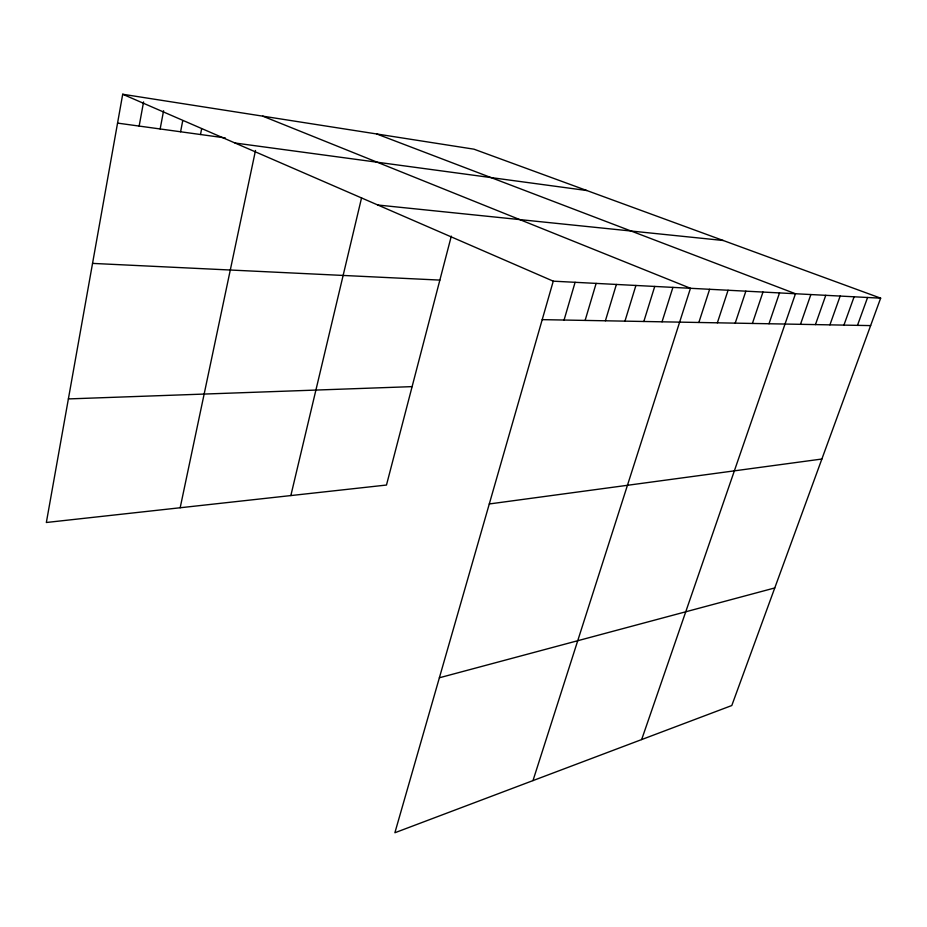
<?xml version="1.0" encoding="UTF-8"?>
<svg xmlns="http://www.w3.org/2000/svg" width="927" height="927" viewBox="0 0 927 927"><rect width="100%" height="100%" fill="white"/><g stroke="black" fill="none" stroke-linecap="round" stroke-linejoin="round"><path stroke-width="1.39" d="M880.65 298.17L553.257 281.171L394.879 832.747L731.797 705.528L880.65 298.17L473.952 149.177L122.7 94.253L46.35 522.492L386.478 485.041L451.31 236.13M139.143 126.072L143.581 101.912M160.151 128.969L163.581 110.742M180.591 131.773L182.723 120.719M200.51 134.519L201.576 129.062M180.174 507.764L255.493 150.498M290.846 495.574L361.565 197.845M564.068 320.035L575.099 282.306M585.122 320.418L596.131 283.395M605.401 320.788L616.385 284.45M624.96 321.136L635.91 285.458M643.825 321.484L654.74 286.431M662.04 321.808L672.909 287.382M532.99 780.592L690.464 288.285L262.735 116.153M698.854 322.48L709.63 289.282M717.359 322.816L728.077 290.244M735.204 323.141L745.853 291.171M752.4 323.453L762.979 292.051M768.993 323.755L779.514 292.909M641.658 739.561L795.47 293.743L376.733 133.975M800.488 324.323L810.87 294.543M815.447 324.601L825.772 295.319M829.92 324.856L840.163 296.061M843.929 325.11L854.103 296.791M857.487 325.354L867.591 297.486M439.375 677.776L774.752 587.95M489.282 503.964L821.867 459.027M68.378 398.923L412.109 386.629M542.214 319.641L870.627 325.597M92.549 263.395L439.861 280.093M377.857 205.018L723.199 240.487M235.006 143.013L586.803 190.522M117.555 123.106L225.296 137.926M122.7 94.253L553.257 281.171"/></g></svg>
